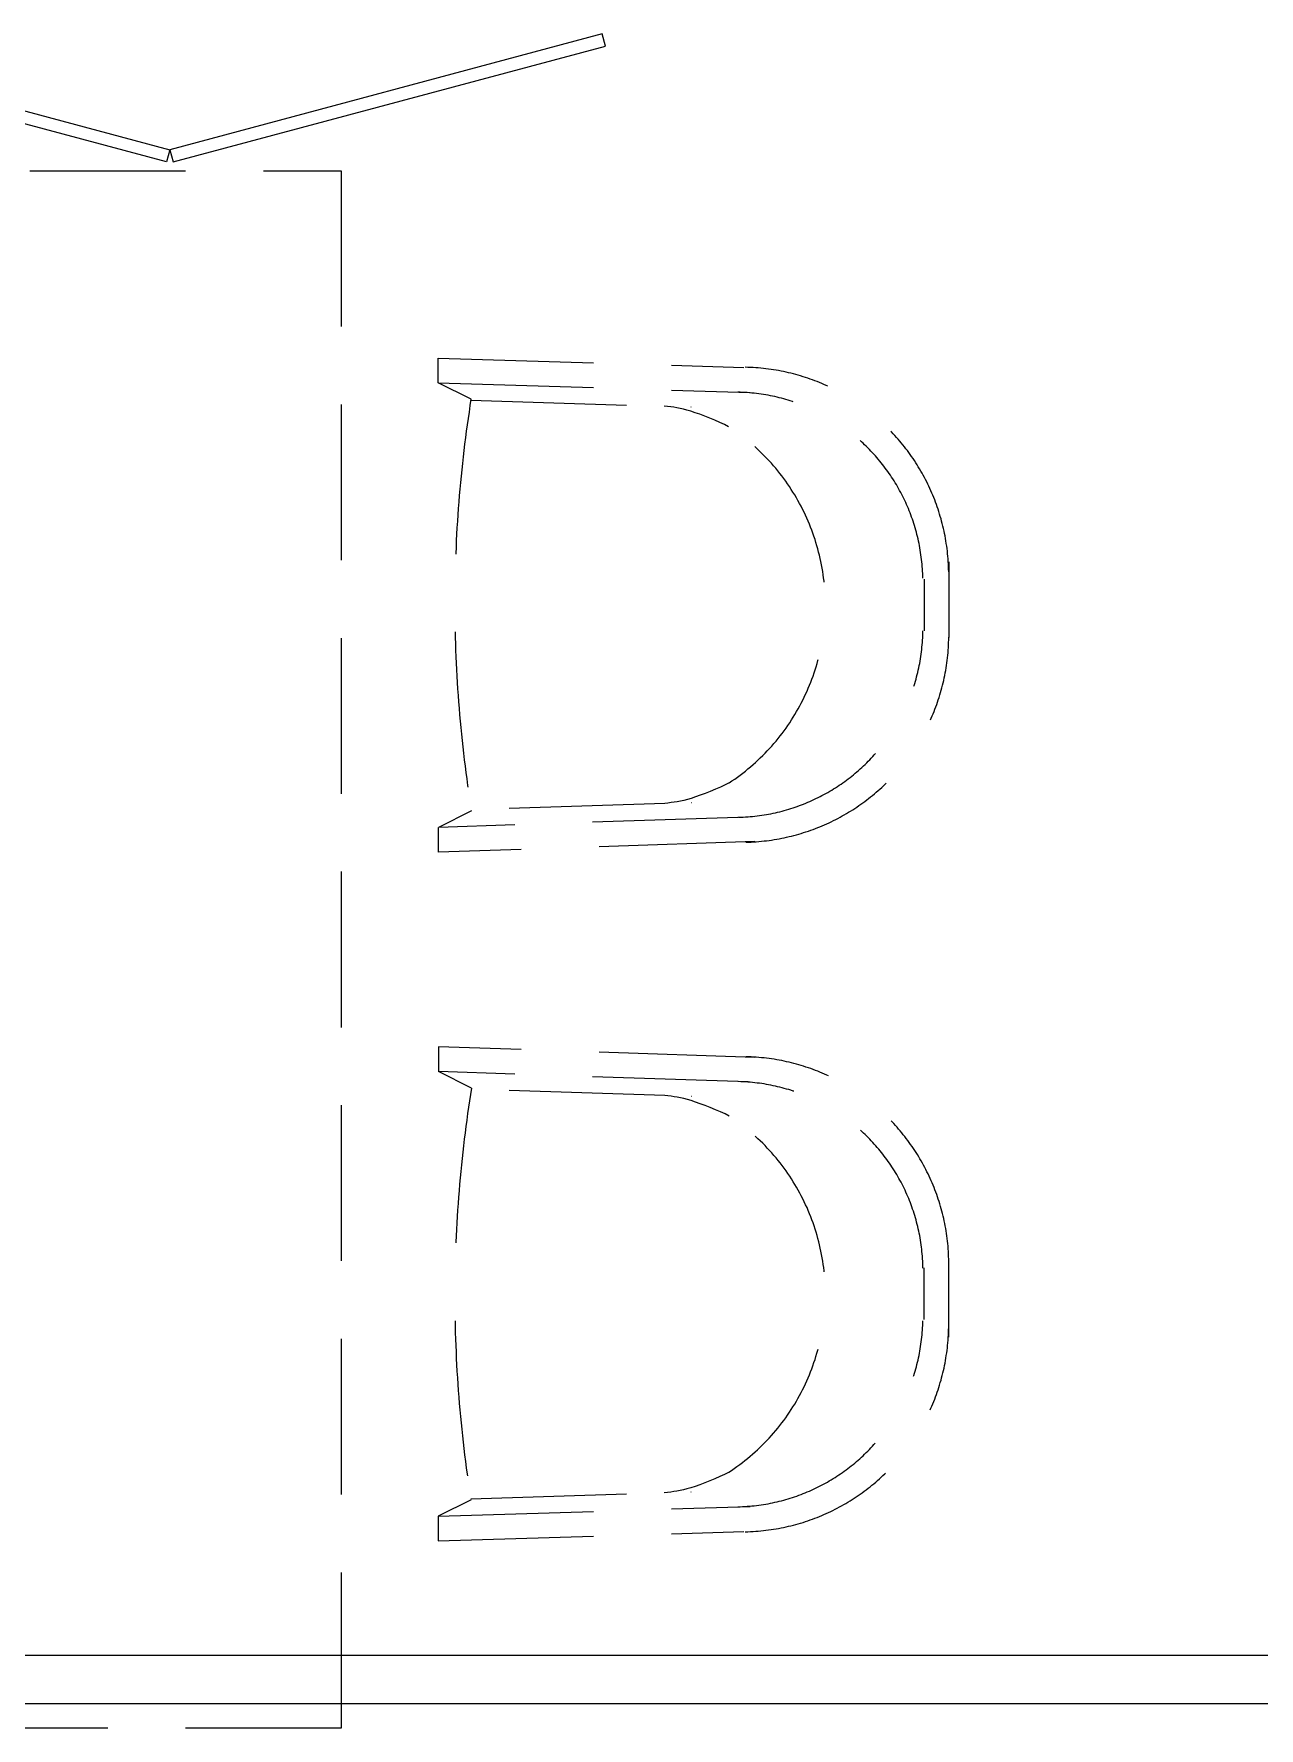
# Model space of a CAD drawing. Header units: inches. Extents: x 405346 to 489838, y -25612 to 14934.
# Drawn here: x 463279 to 464538, y 3456 to 5197 of the extents above; entities that cross this region are included whole.
import ezdxf

# ---------------------------------------------------------------- set-up
doc = ezdxf.new("R2010")
doc.units = ezdxf.units.IN
doc.header["$LTSCALE"] = 200
doc.header["$MEASUREMENT"] = 0
doc.linetypes.add('DH-HID2', pattern=[1.2, 0.8, -0.4])
for name, color, linetype in [('06-FUR', 6, 'Continuous'), ('FU-FURM', 251, 'DH-HID2'), ('RC-LIGHT', 7, 'Continuous')]:
    doc.layers.add(name, color=color, linetype=linetype)

# ---------------------------------------------------------------- blocks, each defined once
blk = doc.blocks.new('FLLLL')
at = {"layer": '06-FUR', "color": 8}
blk.add_line((464266.2, 3261.2), (464266.3, 3339.1), dxfattribs=at)
at = {"layer": '06-FUR'}
for points in [[(463018.2, 4587.8), (463021.5, 4600.3), (463465.8, 4481.3), (463462.5, 4468.7)], [(463913.5, 4587.8), (463910.2, 4600.3), (463465.8, 4481.3), (463469.2, 4468.7)]]:
    blk.add_lwpolyline(points, close=True, dxfattribs=at)
at = {"layer": 'FU-FURM'}
for p, q in [((463741.4, 4267.2), (464055.5, 4257.5)), ((463741.4, 4241.8), (463741.4, 4267.2)), ((463741.4, 4241.8), (464062, 4231.9)), ((463775.3, 4225), (463741.4, 4241.8)), ((463775.2, 4223.9), (463973.8, 4217.7)), ((463977.2, 4217.3), (463973.8, 4217.7)), ((463980.5, 4217), (463977.2, 4217.3)), ((463983.7, 4216.6), (463980.5, 4217)), ((463986.8, 4216.1), (463983.7, 4216.6)), ((463990.1, 4215.5), (463986.8, 4216.1)), ((463993.5, 4214.7), (463990.1, 4215.5)), ((463997.1, 4213.7), (463993.5, 4214.7)), ((464001.1, 4212.6), (463997.1, 4213.7)), ((464005.5, 4211.1), (464001.1, 4212.6)), ((464010.3, 4209.4), (464005.5, 4211.1)), ((464015.5, 4207.5), (464010.3, 4209.4)), ((464020.7, 4205.5), (464015.5, 4207.5)), ((464026, 4203.3), (464020.7, 4205.5)), ((464031.1, 4201.1), (464026, 4203.3)), ((464035.8, 4198.9), (464031.1, 4201.1)), ((464040, 4196.7), (464035.8, 4198.9)), ((464266.2, 4057.9), (464266.3, 3980)), ((464240.9, 4039.9), (464240.9, 3986.8)), ((464040.5, 3830.8), (464036.3, 3828.6)), ((463994, 3812.7), (463990.6, 3811.9)), ((463997.6, 3813.6), (463994, 3812.7)), ((464001.5, 3814.8), (463997.6, 3813.6)), ((464006, 3816.3), (464001.5, 3814.8)), ((464010.8, 3818), (464006, 3816.3)), ((464015.9, 3819.9), (464010.8, 3818)), ((464021.2, 3822), (464015.9, 3819.9)), ((464026.5, 3824.1), (464021.2, 3822)), ((464031.5, 3826.3), (464026.5, 3824.1)), ((464036.3, 3828.6), (464031.5, 3826.3)), ((463775.8, 3801.9), (463742, 3784.9)), ((464060.1, 3795.6), (463742, 3784.9)), ((463974.3, 3809.6), (463775.8, 3803)), ((463977.7, 3810), (463974.3, 3809.6)), ((463981, 3810.4), (463977.7, 3810)), ((463984.2, 3810.8), (463981, 3810.4)), ((463987.3, 3811.3), (463984.2, 3810.8)), ((463990.6, 3811.9), (463987.3, 3811.3)), ((463742, 3759.5), (463742, 3784.9)), ((464066.8, 3770.4), (463742, 3759.5)), ((464066.8, 3548.7), (463742, 3559.5)), ((463742, 3559.5), (463742, 3534.1)), ((464060.1, 3523.5), (463742, 3534.1)), ((463775.8, 3517.2), (463742, 3534.1)), ((463974.3, 3509.4), (463775.8, 3516.1)), ((463977.7, 3509.1), (463974.3, 3509.4)), ((463981, 3508.7), (463977.7, 3509.1)), ((463984.2, 3508.3), (463981, 3508.7)), ((463987.3, 3507.8), (463984.2, 3508.3)), ((463990.6, 3507.2), (463987.3, 3507.8)), ((463994, 3506.4), (463990.6, 3507.2)), ((463997.6, 3505.4), (463994, 3506.4)), ((464001.5, 3504.2), (463997.6, 3505.4)), ((464006, 3502.8), (464001.5, 3504.2)), ((464010.8, 3501.1), (464006, 3502.8)), ((464015.9, 3499.2), (464010.8, 3501.1)), ((464021.2, 3497.1), (464015.9, 3499.2)), ((464026.5, 3494.9), (464021.2, 3497.1)), ((464031.5, 3492.7), (464026.5, 3494.9)), ((464036.3, 3490.5), (464031.5, 3492.7)), ((464040.5, 3488.3), (464036.3, 3490.5)), ((464240.9, 3279.2), (464240.9, 3332.3)), ((464031.1, 3117.9), (464026, 3115.7)), ((464035.8, 3120.1), (464031.1, 3117.9)), ((464040, 3122.3), (464035.8, 3120.1)), ((463775.2, 3095.2), (463973.8, 3101.4)), ((463977.2, 3101.7), (463973.8, 3101.4)), ((463980.5, 3102.1), (463977.2, 3101.7)), ((463983.7, 3102.5), (463980.5, 3102.1)), ((463986.8, 3103), (463983.7, 3102.5)), ((463990.1, 3103.6), (463986.8, 3103)), ((463993.5, 3104.4), (463990.1, 3103.6)), ((463997.1, 3105.3), (463993.5, 3104.4)), ((464001.1, 3106.5), (463997.1, 3105.3)), ((464005.5, 3107.9), (464001.1, 3106.5)), ((464010.3, 3109.6), (464005.5, 3107.9)), ((464015.5, 3111.5), (464010.3, 3109.6)), ((464020.7, 3113.6), (464015.5, 3111.5)), ((464026, 3115.7), (464020.7, 3113.6)), ((463775.3, 3094.1), (463741.4, 3077.2)), ((463741.4, 3077.2), (464062, 3087.2)), ((463741.4, 3077.2), (463741.4, 3051.8)), ((463741.4, 3051.8), (464055.5, 3061.6))]:
    blk.add_line(p, q, dxfattribs=at)
blk.add_lwpolyline([(463642, 4459.5), (463642, 2859.5), (462842, 2859.5), (462842, 4459.5)], close=True, dxfattribs=at)
for centre, radius, start, end in [((464052.6, 4044.2), 213.6, 0.9092, 88.7855), ((464045.3, 4037.9), 194.3, 0.9092, 88.7854), ((465089.2, 4015), 1330.6, 170.9232, 189.2189), ((463920.9, 4013.6), 218.5, 68.3494, 68.4722), ((463920.9, 4013.6), 218.5, 303.195, 56.9472), ((464045.4, 3989.6), 194.3, 271.3565, 359.233), ((464052.7, 3983.3), 213.6, 271.3567, 359.233), ((463920.9, 4013.6), 218.5, 291.67, 291.7928), ((464052.7, 3335.8), 213.6, 0.767, 88.6433), ((465089.2, 3304), 1330.6, 170.7811, 189.0768), ((464045.4, 3329.5), 194.3, 0.767, 88.6435), ((463920.9, 3305.5), 218.5, 68.2072, 68.33), ((463920.9, 3305.5), 218.5, 303.0528, 56.805), ((464045.3, 3281.2), 194.3, 271.2146, 359.0908), ((464052.6, 3274.8), 213.6, 271.2145, 359.0908), ((463920.9, 3305.5), 218.5, 291.5278, 291.6506)]:
    blk.add_arc(centre, radius, start, end, dxfattribs=at)

msp = doc.modelspace()

# ---------------------------------------------------------------- linework, layer by layer
at = {"layer": 'RC-LIGHT'}
msp.add_lwpolyline([(461177, 3531.2), (470494.5, 3531.2), (470494.5, 3481.2), (461177, 3481.2), (461177, 3531.2)], dxfattribs=at)

# ---------------------------------------------------------------- block references
msp.add_blockref('FLLLL', (-47.5, 596.7))

doc.saveas('drawing.dxf')
